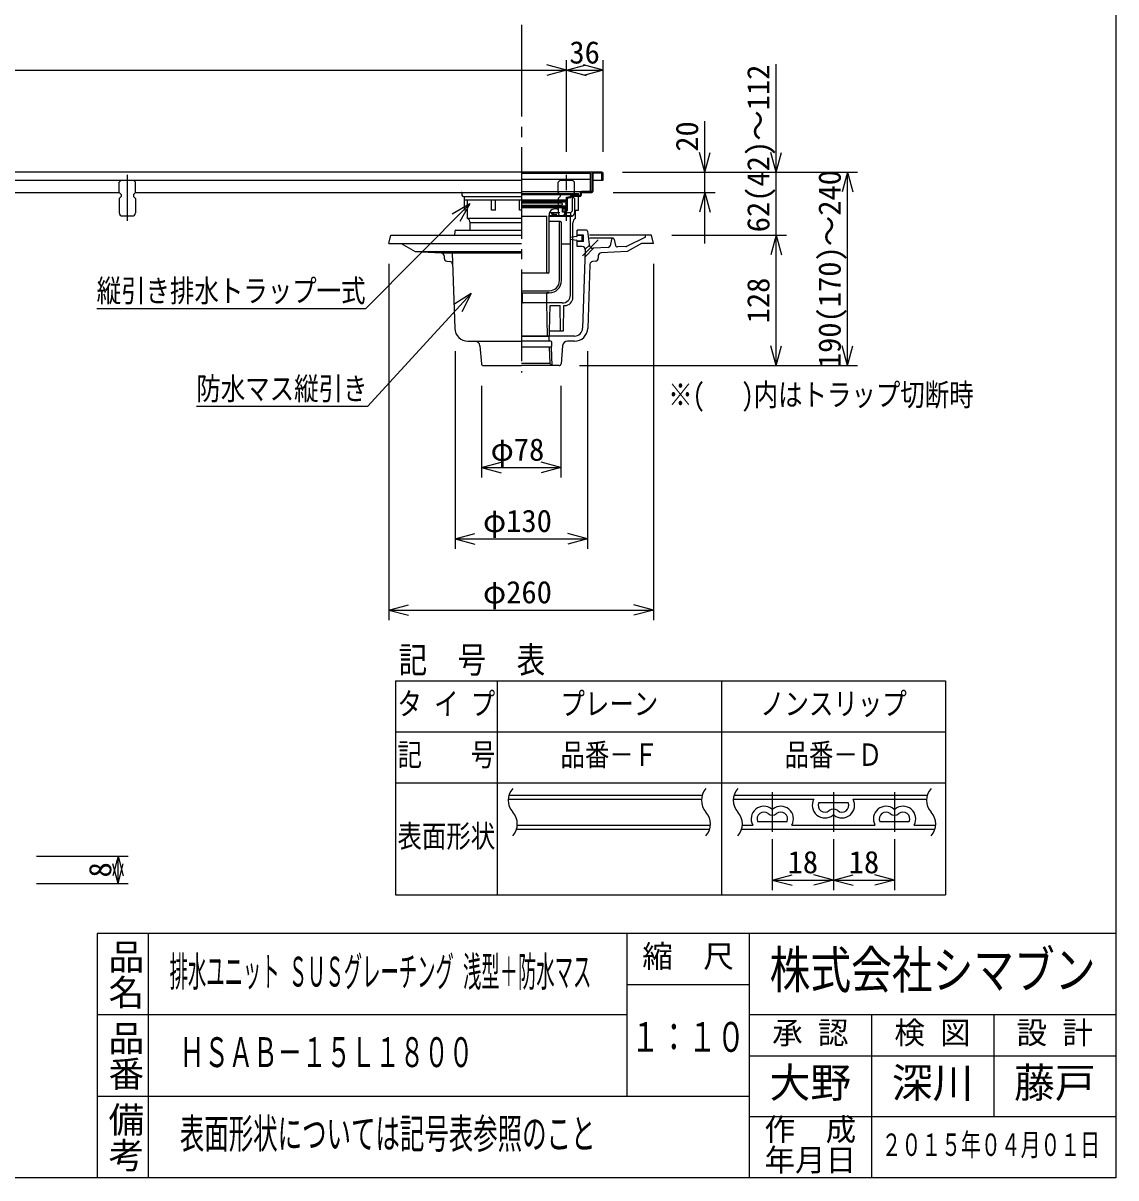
# Model space of a CAD drawing. Units: millimetres, scale not verified. Extents: x -1365 to 1365, y -930 to 870.
# Drawn here: x 292 to 1365, y -930 to 204 of the extents above; entities that cross this region are included whole.
import ezdxf
from ezdxf.enums import TextEntityAlignment as Align

# ---------------------------------------------------------------- set-up
doc = ezdxf.new("R2010")
doc.units = ezdxf.units.MM
doc.header["$LTSCALE"] = 10
for name, pattern in [('CHAIN1', [8, 5, -1, 1, -1]), ('CHAIN2', [12, 9, -1, 1, -1]), ('DASHED2', [3, 2, -1])]:
    doc.linetypes.add(name, pattern=pattern)
for name, color, linetype in [('0-0_計極細', 2, 'Continuous'), ('0-1_計細線', 3, 'Continuous'), ('0-5_寸法線', 7, 'Continuous'), ('0-7_枠細線', 5, 'Continuous'), ('0-8_枠中線', 5, 'Continuous'), ('1-5_寸法2', 7, 'Continuous')]:
    doc.layers.add(name, color=color, linetype=linetype)
doc.styles.add('@ＭＳ ゴシック', font='')
doc.styles.add('ＭＳ ゴシック', font='')
doc.styles.get('@ＭＳ ゴシック').set_extended_font_data('@MS Gothic')
doc.styles.get('ＭＳ ゴシック').set_extended_font_data('MS Gothic')

msp = doc.modelspace()

# ---------------------------------------------------------------- linework, layer by layer
at = {"layer": '0-0_計極細', "linetype": 'CHAIN2'}
msp.add_line((781.47, 562.05), (781.47, -139.22), dxfattribs=at)
at = {"layer": '0-0_計極細', "linetype": 'CHAIN1'}
for p, q in [((394.47, 9.79), (394.47, 54.84)), ((841.2, -24.56), (856.74, -9.03))]:
    msp.add_line(p, q, dxfattribs=at)
at = {"layer": '0-0_計極細', "linetype": 'DASHED2'}
msp.add_line((825.47, 9.79), (825.47, 54.84), dxfattribs=at)
at = {"layer": '0-0_計極細'}
for p, q in [((781.47, 35.49), (831.45, 35.49)), ((831.45, 35.49), (837.47, 36.49)), ((831.45, 34.78), (837.47, 35.78)), ((831.45, 19.47), (831.45, 34.79)), ((837.47, 34.08), (831.45, 33.28)), ((824.97, 28.59), (781.47, 28.59)), ((781.47, 28.4), (825.62, 28.4)), ((781.47, 27.4), (820.72, 27.4)), ((781.47, 25.1), (820.72, 25.1)), ((781.47, 24.1), (824.82, 24.1)), ((824.97, 23.99), (781.47, 23.99)), ((781.67, 30.49), (824.67, 30.49)), ((781.67, 29.49), (825.27, 29.49)), ((820.72, 25.1), (821.22, 25.6)), ((821.22, 24.6), (820.72, 25.1)), ((821.22, 28.4), (821.22, 27.9)), ((821.22, 26.9), (821.22, 25.6)), ((821.22, 24.6), (821.22, 24.1)), ((824.82, 26.9), (825.62, 28.4)), ((824.82, 26.9), (824.82, 24.1)), ((824.97, 28.59), (824.97, 29.49)), ((824.97, 22.49), (824.97, 23.99)), ((825.77, 32.99), (827.72, 32.99)), ((825.77, 29.99), (825.77, 32.99)), ((825.77, 20.69), (825.77, 31.24)), ((826.47, 19.99), (826.47, 31.24)), ((828.71, 32.99), (827.52, 32.99)), ((828.71, 32.29), (827.52, 32.29)), ((824.97, 22.49), (781.47, 22.49)), ((781.47, 14.28), (806.47, 14.28)), ((806.47, -40.71), (806.47, 14.28)), ((808.37, 14.28), (831.45, 14.28)), ((808.47, -40.71), (808.47, 15.46)), ((808.47, 15.08), (829.97, 15.08)), ((809.03, 17.99), (818.97, 17.99)), ((811.26, 16.29), (811.26, 17.99)), ((811.26, 16.29), (816.26, 16.29)), ((812.76, 16.29), (812.76, 17.99)), ((821.72, 18.09), (821.72, 22.49)), ((821.72, 21.99), (825.77, 21.99)), ((822.22, 18.09), (822.22, 21.99)), ((823.64, 15.99), (824.47, 15.99)), ((824.47, 15.99), (824.47, 21.99)), ((824.47, 20.69), (825.77, 20.69)), ((824.47, 19.99), (826.47, 19.99)), ((824.47, 17.99), (829.97, 17.99)), ((829.47, -12), (829.47, 14.28)), ((831.45, 19.47), (829.97, 17.99)), ((829.97, 15.08), (829.97, 17.99)), ((831.45, 14.28), (829.97, 15.08)), ((781.47, 7.75), (730.97, 7.75)), ((819.72, 9.08), (808.47, 9.08)), ((818.72, -48.92), (818.72, 8.08)), ((820.72, -48.92), (820.72, 8.08)), ((677.04, -20.35), (781.47, -20.35)), ((820.72, -12.99), (828.6, -12.99)), ((820.72, -48.92), (820.72, -21.92)), ((829.47, -62.92), (829.47, -12)), ((807.47, -41.71), (781.47, -41.71)), ((808.46, -40.84), (808.46, -40.84)), ((781.47, -58.92), (808.72, -58.92)), ((781.47, -60.92), (782.4, -60.92)), ((782.4, -60.92), (808.72, -60.92)), ((782.47, -70.42), (782.4, -60.93)), ((808.72, -60.92), (806.47, -60.92)), ((806.47, -70.92), (806.47, -60.92)), ((806.47, -70.92), (781.47, -70.92)), ((806.47, -71.02), (806.47, -70.92)), ((821.47, -70.92), (806.47, -70.92)), ((806.97, -103.42), (806.47, -70.92)), ((809.06, -98.42), (809.47, -73.42)), ((809.47, -73.42), (819.47, -73.42)), ((819.72, -98.42), (819.47, -73.42))]:
    msp.add_line(p, q, dxfattribs=at)
for points in [[(821.22, 26.9), (820.72, 27.4), (821.22, 27.9)], [(823.97, 17.09), (823.97, 18.09), (821.72, 18.09)]]:
    msp.add_lwpolyline(points, dxfattribs=at)
for centre, radius, start, end in [((831.45, 33.74), 1.75, 90, 173.7163), ((831.45, 33.74), 1.05, 90, 172.98762), ((825.27, 29.99), 0.5, 270, 360), ((827.52, 31.24), 1.75, 90, 180), ((827.52, 31.24), 1.05, 90, 180), ((828.71, 33.99), 1, 270, 356.64911), ((828.71, 33.99), 1.7, 270, 355.891), ((814.47, 15.46), 6, 55.16629, 180), ((821.97, 17.09), 2, 270, 360), ((819.72, 8.08), 1, 90, 180), ((819.72, 8.08), 1, 0, 90), ((828.47, -12), 1, 277.18076, 360), ((807.47, -40.71), 1, 180, 270), ((807.47, -40.71), 1, 270, 360), ((808.72, -48.92), 12, 270, 360), ((808.72, -48.92), 10, 270, 360), ((821.47, -62.92), 8, 270, 360), ((782.97, -70.42), 0.5, 180.39514, 270)]:
    msp.add_arc(centre, radius, start, end, dxfattribs=at)
at = {"layer": '0-1_計細線'}
for p, q in [((-934.53, 49.58), (781.47, 49.58)), ((388.47, 49.57), (386.47, 47.57)), ((386.47, 37.57), (386.47, 47.57)), ((388.47, 49.57), (400.47, 49.57)), ((402.47, 47.57), (400.47, 49.57)), ((402.47, 37.57), (402.47, 47.57)), ((781.47, 56.58), (848.97, 56.58)), ((781.47, 50.58), (848.97, 50.58)), ((848.97, 56.58), (848.97, 38.58)), ((850.47, 56.58), (850.47, 38.58)), ((860.47, 49.58), (861.47, 49.58)), ((861.47, 49.58), (861.47, 56.58)), ((-28.53, 37.58), (386.47, 37.58)), ((386.47, 37.57), (388.47, 35.57)), ((388.47, 35.57), (388.47, 33.57)), ((402.47, 37.57), (400.47, 35.57)), ((400.47, 35.57), (400.47, 33.57)), ((402.47, 37.58), (781.47, 37.58)), ((722.97, 37.08), (722.97, 35.08)), ((781.47, 38.58), (848.97, 38.58)), ((781.47, 36.49), (837.47, 36.49)), ((837.47, 20.08), (837.47, 36.49)), ((838.97, 37.08), (838.97, 35.08)), ((839.97, 37.08), (839.97, 35.08)), ((850.47, 38.58), (840.47, 38.58)), ((840.47, 37.58), (850.47, 37.58)), ((388.47, 33.57), (386.47, 31.57)), ((386.47, 31.57), (386.47, 17.57)), ((400.47, 33.57), (402.47, 31.57)), ((402.47, 31.57), (402.47, 17.57)), ((724.47, 33.58), (725.47, 33.58)), ((725.47, 33.58), (781.47, 33.58)), ((725.47, 20.08), (725.47, 33.58)), ((781.47, 30.08), (725.47, 30.08)), ((728.47, 12.08), (728.47, 30.08)), ((751.97, 20.08), (751.97, 30.08)), ((755.97, 20.08), (755.97, 30.08)), ((838.47, 33.58), (832.47, 33.58)), ((389.47, 14.57), (399.47, 14.57)), ((728.47, 20.08), (725.47, 20.08)), ((781.47, 12.08), (728.47, 12.08)), ((755.97, 20.08), (751.97, 20.08)), ((834.47, 12.08), (834.47, 20.08)), ((834.47, 20.08), (837.47, 20.08)), ((717.06, 0.58), (781.47, 0.58)), ((730.97, 0.58), (730.97, 7.75)), ((831.97, -65.42), (831.97, 7.75)), ((845.26, 0.58), (836.16, 0.58)), ((836.16, -4.42), (836.16, 0.58)), ((651.16, -12.42), (653.15, -4.42)), ((653.15, -4.42), (781.47, -4.42)), ((716.07, -0.31), (715.61, -4.42)), ((835.36, -5.57), (829.66, -6.72)), ((829.66, -8.12), (835.36, -9.26)), ((842.16, -4.42), (836.16, -4.42)), ((840.16, -4.61), (836.16, -4.61)), ((840.16, -10.21), (836.16, -10.21)), ((842.16, -10.42), (836.16, -10.42)), ((836.16, -15.42), (836.16, -10.42)), ((841.16, -9.21), (841.16, -5.61)), ((842.16, -10.42), (842.16, -4.42)), ((846.26, -0.31), (847.74, -13.66)), ((903.16, -4.42), (848.16, -4.42)), ((871.16, -7.42), (848.16, -7.42)), ((869.9, -8.56), (868.46, -14.83)), ((872.41, -8.58), (873.76, -14.33)), ((903.18, -6.4), (884.41, -15.32)), ((903.16, -6.42), (903.16, -4.42)), ((909.17, -4.42), (903.16, -4.42)), ((911.16, -12.42), (909.17, -4.42)), ((651.16, -12.42), (781.47, -12.42)), ((702.64, -21.78), (781.47, -21.78)), ((713.37, -21.78), (715.86, -95.85)), ((841.06, -15.42), (836.16, -15.42)), ((844.06, -18.52), (841.47, -95.69)), ((843.83, -25.48), (852.1, -17.2)), ((844.05, -18.18), (847.88, -14.35)), ((866.63, -16.39), (851.94, -17.21)), ((885.29, -20.35), (859.69, -21.78)), ((884.14, -15.4), (875.82, -15.87)), ((899.18, -12.42), (885.29, -20.35)), ((911.16, -12.42), (899.19, -12.42)), ((705.47, -24.68), (705.54, -26.86)), ((708.17, -29.74), (711.12, -30.1)), ((848.58, -32.98), (846.47, -95.85)), ((854.16, -29.74), (851.2, -30.1)), ((856.86, -24.68), (856.79, -26.86)), ((808.97, -103.42), (809.06, -98.42)), ((809.06, -98.42), (822.57, -98.42)), ((728.85, -108.42), (781.47, -108.42)), ((740.55, -113), (742.02, -130.59)), ((781.47, -103.42), (808.97, -103.42)), ((833.47, -103.42), (781.47, -103.42)), ((810.16, -108.42), (781.47, -108.42)), ((808.19, -103.42), (808.36, -108.42)), ((811.16, -113.42), (811.16, -109.42)), ((821.78, -113), (820.3, -130.59)), ((833.47, -108.42), (826.76, -108.42)), ((810.16, -114.42), (781.47, -114.42)), ((808.56, -114.42), (809.1, -130.42)), ((810.56, -114.42), (811.16, -132.42)), ((744.02, -132.42), (781.47, -132.42)), ((809.09, -130.42), (781.47, -130.42)), ((818.31, -132.42), (781.47, -132.42)), ((809.1, -130.43), (811.16, -132.42))]:
    msp.add_line(p, q, dxfattribs=at)
at = {"layer": '0-1_計細線', "linetype": 'DASHED2'}
for p, q in [((819.47, 49.57), (817.47, 47.57)), ((817.47, 37.57), (817.47, 47.57)), ((819.47, 49.57), (831.47, 49.57)), ((833.47, 47.57), (831.47, 49.57)), ((833.47, 37.57), (833.47, 47.57)), ((817.47, 31.57), (817.47, 17.57)), ((833.47, 31.57), (833.47, 17.57)), ((820.47, 14.57), (830.47, 14.57))]:
    msp.add_line(p, q, dxfattribs=at)
at = {"layer": '0-1_計細線'}
for points in [[(860.47, 57.58), (851.47, 57.58), (-933.53, 57.58)], [(851.47, 49.58), (860.47, 49.58), (860.47, 56.58), (851.47, 56.58), (851.47, 38.58)], [(838.47, 34.58), (832.47, 34.58), (832.47, 33.58)], [(781.47, 20.08), (779.47, 20.08), (779.47, 30.08)], [(663.14, -12.42), (677.04, -20.35), (702.64, -21.78)], [(822.57, -98.42), (822.97, -73.42), (823.97, -73.42)]]:
    msp.add_lwpolyline(points, dxfattribs=at)
at = {"layer": '0-1_計細線', "linetype": 'DASHED2'}
for points in [[(817.47, 37.57), (819.47, 35.57), (819.47, 33.57), (817.47, 31.57)], [(833.47, 37.57), (831.47, 35.57), (831.47, 33.57), (833.47, 31.57)]]:
    msp.add_lwpolyline(points, dxfattribs=at)
at = {"layer": '0-1_計細線'}
for centre, radius, start, end in [((851.47, 56.58), 1, 90, 180), ((860.47, 56.58), 1, 0, 90), ((722.47, 37.08), 0.5, 0, 90), ((724.47, 35.08), 1.5, 180, 270), ((838.47, 35.08), 1.5, 270, 360), ((838.47, 35.08), 0.5, 270, 360), ((840.47, 37.08), 1.5, 90, 180), ((840.47, 37.08), 0.5, 90, 180), ((850.47, 38.58), 1, 270, 360), ((389.47, 17.57), 3, 180, 270), ((399.47, 17.57), 3, 270, 360), ((725.97, 7.75), 5, 0, 60), ((836.97, 7.75), 5, 120, 180), ((717.06, -0.42), 1, 90, 173.65981), ((845.26, -0.42), 1, 6.34019, 90), ((835.16, -4.59), 1, 281.33475, 360), ((835.16, -10.24), 1, 0, 78.66525), ((840.16, -5.61), 1, 0, 90), ((840.16, -9.21), 1, 270, 360), ((871.37, -8.92), 1.5, 98.1445, 160.17913), ((870.95, -8.92), 1.5, 13.20109, 81.8555), ((702.47, -24.78), 3, 1.92122, 86.79209), ((841.06, -18.42), 3, 358.07878, 90), ((851.72, -13.21), 4, 186.34019, 273.20791), ((859.86, -24.78), 3, 93.20791, 178.07878), ((866.51, -14.39), 2, 273.20791, 347.09818), ((875.71, -13.87), 2, 193.20109, 273.20791), ((883.98, -14.42), 1, 270, 295.41929), ((708.54, -26.76), 3, 181.92122, 262.89591), ((710.75, -33.08), 3, 1.92122, 82.89591), ((851.57, -33.08), 3, 97.10409, 178.07878), ((853.79, -26.76), 3, 277.10409, 358.07878), ((823.97, -65.42), 8, 270, 360), ((728.85, -95.42), 13, 181.92122, 270), ((833.47, -95.42), 8, 270, 358.07878), ((833.47, -95.42), 13, 270, 358.07878), ((735.57, -113.42), 5, 4.79504, 90), ((810.16, -109.42), 1, 0, 90), ((826.76, -113.42), 5, 90, 175.20496), ((810.16, -113.42), 1, 270, 360), ((744.02, -130.42), 2, 184.79504, 270), ((818.31, -130.42), 2, 270, 355.20496)]:
    msp.add_arc(centre, radius, start, end, dxfattribs=at)
at = {"layer": '0-1_計細線', "linetype": 'DASHED2'}
for centre, start, end in [((820.47, 17.57), 180, 270), ((830.47, 17.57), 270, 360)]:
    msp.add_arc(centre, 3, start, end, dxfattribs=at)
at = {"layer": '0-5_寸法線'}
for p, q in [((825.47, 157.58), (806.15, 162.76)), ((825.47, 77.58), (825.47, 167.58)), ((825.47, 157.58), (844.79, 162.76)), ((861.47, 157.58), (842.15, 162.76)), ((861.47, 77.58), (861.47, 167.58)), ((1031.47, -4.42), (1031.47, 163.51)), ((-898.53, 157.58), (825.47, 157.58)), ((825.47, 157.58), (806.15, 152.41)), ((825.47, 157.58), (844.79, 152.41)), ((825.47, 157.58), (861.47, 157.58)), ((861.47, 157.58), (842.15, 152.41)), ((961.47, -12.42), (961.47, 107.58)), ((961.47, 57.58), (956.3, 76.9)), ((961.47, 57.58), (966.65, 76.9)), ((1031.47, 57.58), (1026.3, 76.9)), ((1031.47, 57.58), (1036.65, 76.9)), ((880.47, 57.58), (1111.47, 57.58)), ((881.47, 57.58), (1041.47, 57.58)), ((881.47, 57.58), (971.47, 57.58)), ((1101.47, 57.58), (1096.3, 38.26)), ((1101.47, 57.58), (1106.65, 38.26)), ((1101.47, -132.42), (1101.47, 57.58)), ((871.47, 37.58), (971.47, 37.58)), ((961.47, 37.58), (956.3, 18.26)), ((961.47, 37.58), (966.65, 18.26)), ((730.7, 26.49), (713.41, 16.43)), ((730.7, 26.49), (720.76, 9.14)), ((929.17, -4.42), (1041.47, -4.42)), ((1031.47, -4.42), (1026.3, -23.74)), ((1031.47, -4.42), (1036.65, -23.74)), ((1031.47, -132.42), (1031.47, -4.42)), ((651.16, -32.42), (651.16, -382.42)), ((911.16, -32.42), (911.16, -382.42)), ((731.98, -61.72), (715.11, -72.46)), ((731.98, -61.72), (722.74, -79.45)), ((1031.47, -132.42), (1026.3, -113.1)), ((1031.47, -132.42), (1036.65, -113.1)), ((1101.47, -132.42), (1096.3, -113.1)), ((1101.47, -132.42), (1106.65, -113.1)), ((716.16, -118.25), (716.16, -312.42)), ((846.16, -118.25), (846.16, -312.42)), ((838.31, -132.42), (1041.47, -132.42)), ((838.31, -132.42), (1111.47, -132.42)), ((742.16, -152.43), (742.16, -242.42)), ((820.16, -152.43), (820.16, -242.42)), ((742.16, -232.42), (761.48, -227.24)), ((742.16, -232.42), (761.48, -237.59)), ((742.16, -232.42), (820.16, -232.42)), ((820.16, -232.42), (800.84, -227.24)), ((820.16, -232.42), (800.84, -237.59)), ((716.16, -302.42), (735.48, -297.24)), ((716.16, -302.42), (735.48, -307.59)), ((716.16, -302.42), (846.16, -302.42)), ((846.16, -302.42), (826.84, -297.24)), ((846.16, -302.42), (826.84, -307.59)), ((651.16, -372.42), (670.48, -367.24)), ((651.16, -372.42), (670.48, -377.59)), ((651.16, -372.42), (911.16, -372.42)), ((911.16, -372.42), (891.84, -367.24)), ((911.16, -372.42), (891.84, -377.59))]:
    msp.add_line(p, q, dxfattribs=at)
for points in [[(730.7, 26.49), (628.39, -76.51), (364.39, -76.51)], [(731.98, -61.72), (630.24, -172.62), (462.24, -172.62)]]:
    msp.add_lwpolyline(points, dxfattribs=at)
at = {"layer": '0-7_枠細線'}
for p, q in [((657.69, -442.01), (1197.69, -442.01)), ((657.69, -442.01), (657.69, -652.01)), ((757.69, -442.01), (757.69, -652.01)), ((977.69, -442.01), (977.69, -652.01)), ((1197.69, -442.01), (1197.69, -652.01)), ((657.69, -492.01), (1197.69, -492.01)), ((657.69, -542.01), (1197.69, -542.01)), ((769.07, -554.17), (958.83, -554.17)), ((990.07, -554.17), (1179.83, -554.17)), ((768.34, -558.17), (958.1, -558.17)), ((989.34, -558.17), (1068.47, -558.17)), ((1073.25, -561.5), (1102.13, -561.5)), ((1106.91, -558.17), (1179.1, -558.17)), ((776.54, -587.5), (966.3, -587.5)), ((777.28, -583.5), (967.04, -583.5)), ((997.54, -587.5), (1187.31, -587.5)), ((998.28, -583.5), (1008.47, -583.5)), ((1013.25, -580.17), (1042.13, -580.17)), ((1046.91, -583.5), (1128.47, -583.5)), ((1133.25, -580.17), (1162.13, -580.17)), ((1166.91, -583.5), (1188.04, -583.5)), ((1027.69, -597.5), (1027.69, -647.5)), ((1087.69, -597.5), (1087.69, -647.5)), ((1147.69, -597.5), (1147.69, -647.5)), ((1027.69, -637.5), (1047.01, -632.32)), ((1087.69, -637.5), (1068.37, -632.32)), ((1087.69, -637.5), (1107.01, -632.32)), ((1147.69, -637.5), (1128.37, -632.32)), ((1027.69, -637.5), (1047.01, -642.68)), ((1027.69, -637.5), (1087.69, -637.5)), ((1087.69, -637.5), (1068.37, -642.68)), ((1087.69, -637.5), (1107.01, -642.68)), ((1087.69, -637.5), (1147.69, -637.5)), ((1147.69, -637.5), (1128.37, -642.68)), ((657.69, -652.01), (1197.69, -652.01)), ((415, -690), (415, -930)), ((885, -690), (885, -850)), ((1005, -690), (1005, -930)), ((885, -740), (1005, -740)), ((885, -770), (365, -770)), ((1365, -770), (1005, -770)), ((1125, -770), (1125, -930)), ((1245, -770), (1245, -870)), ((1005, -810), (1365, -810)), ((1005, -850), (365, -850)), ((1365, -870), (1005, -870))]:
    msp.add_line(p, q, dxfattribs=at)
at = {"layer": '0-7_枠細線', "linetype": 'CHAIN1'}
for p, q in [((1027.69, -551.37), (1027.69, -590.06)), ((1087.69, -551.37), (1087.69, -590.06)), ((1147.69, -551.37), (1147.69, -590.06))]:
    msp.add_line(p, q, dxfattribs=at)
at = {"layer": '0-7_枠細線'}
for centre, radius, start, end in [((785.49, -559.24), 17.18, 137.56163, 222.43837), ((975.25, -559.24), 17.18, 137.56163, 222.43837), ((1006.49, -559.24), 17.18, 137.56163, 222.43837), ((1196.25, -559.24), 17.18, 137.56163, 222.43837), ((1019.36, -577.5), 12.43, 51.31781, 208.85363), ((1036.02, -577.5), 12.43, 331.14637, 128.68219), ((1079.36, -564.17), 12.43, 151.14637, 308.68219), ((1079.36, -564.17), 6.67, 156.42182, 308.68219), ((1096.02, -564.17), 12.43, 231.31781, 28.85363), ((1096.02, -564.17), 6.67, 231.31781, 23.57818), ((1139.36, -577.5), 12.43, 51.31781, 208.85363), ((1156.02, -577.5), 12.43, 331.14637, 128.68219), ((760.13, -582.43), 17.18, 317.56163, 42.43837), ((949.89, -582.43), 17.18, 317.56163, 42.43837), ((981.13, -582.43), 17.18, 317.56163, 42.43837), ((1019.36, -577.5), 6.67, 51.31781, 203.57818), ((1027.69, -567.09), 6.67, 231.31781, 308.68219), ((1027.69, -567.09), 0.9, 231.31781, 308.68219), ((1036.02, -577.5), 6.67, 336.42182, 128.68219), ((1087.69, -574.57), 6.67, 51.31781, 128.68219), ((1087.69, -574.57), 0.9, 51.31781, 128.68219), ((1139.36, -577.5), 6.67, 51.31781, 203.57818), ((1147.69, -567.09), 6.67, 231.31781, 308.68219), ((1147.69, -567.09), 0.9, 231.31781, 308.68219), ((1156.02, -577.5), 6.67, 336.42182, 128.68219), ((1170.89, -582.43), 17.18, 317.56163, 42.43837)]:
    msp.add_arc(centre, radius, start, end, dxfattribs=at)
at = {"layer": '0-8_枠中線'}
msp.add_lwpolyline([(-1365, -930), (-1365, 870), (1365, 870), (1365, -930)], close=True, dxfattribs=at)
msp.add_lwpolyline([(1365, -690), (365, -690), (365, -930)], dxfattribs=at)
at = {"layer": '1-5_寸法2'}
for p, q in [((305.32, -614.18), (395.32, -614.18)), ((385.32, -614.18), (380.14, -633.5)), ((385.32, -640.85), (380.14, -621.53)), ((385.32, -614.18), (390.5, -633.5)), ((385.32, -640.85), (385.32, -614.18)), ((385.32, -640.85), (390.5, -621.53)), ((305.32, -640.85), (395.32, -640.85))]:
    msp.add_line(p, q, dxfattribs=at)

# ---------------------------------------------------------------- texts
at = {"layer": '0-5_寸法線', "style": 'ＭＳ ゴシック'}
for s, p in [('36', (828.47, 157.58)), ('φ78', (751.16, -232.42)), ('φ130', (743.66, -302.42)), ('φ260', (743.66, -372.42))]:
    msp.add_text(s, height=21.99, dxfattribs=at).set_placement(p, align=Align.BOTTOM_LEFT)
for s, p in [('62(42)～112', (1031.47, -1.49)), ('20', (961.47, 77.6)), ('190(170)～240', (1101.47, -134.92)), ('128', (1031.47, -90.92))]:
    msp.add_text(s, height=21.99, rotation=90, dxfattribs=at).set_placement(p, align=Align.BOTTOM_LEFT)
at = {"layer": '0-5_寸法線', "style": 'ＭＳ ゴシック', "width": 0.8}
for s, p in [('縦引き排水トラップ一式', (364.39, -76.51)), ('防水マス縦引き', (462.24, -172.62)), ('※(\u3000 )内はトラップ切断時', (925.48, -178.56))]:
    msp.add_text(s, height=21.99, dxfattribs=at).set_placement(p, align=Align.BOTTOM_LEFT)
at = {"layer": '0-7_枠細線', "style": 'ＭＳ ゴシック'}
for s, height, width, p in [('タ イ プ', 21.99, 0.8, (659.69, -482.01)), ('プレーン', 21.99, 0.8, (819.69, -482.01)), ('ノンスリップ', 21.99, 0.8, (1015.69, -482.01)), ('記\u3000\u3000号', 21.99, 0.8, (659.69, -532.01)), ('品番－Ｆ', 21.99, 0.8, (819.69, -532.01)), ('品番－Ｄ', 21.99, 0.8, (1039.69, -532.01)), ('表面形状', 21.99, 0.8, (659.69, -612.01)), ('株式会社シマブン', 36.66, 0.8, (1025, -755)), ('排水ユニット ＳＵＳグレーチング 浅型＋防水マス', 29.33, 0.45, (436, -750.94)), ('１：１０', 29.33, 0.7, (889, -815)), ('ＨＳＡＢ－１５Ｌ１８００', 29.33, 0.6, (446, -830)), ('表面形状については記号表参照のこと', 29.33, 0.6, (446, -910)), ('２０１５年０４月０１日', 21.99, 0.65, (1135, -915))]:
    msp.add_text(s, height=height, dxfattribs=dict(at, width=width)).set_placement(p, align=Align.BOTTOM_LEFT)
for s, height, p in [('18', 21.99, (1042.69, -637.5)), ('18', 21.99, (1102.69, -637.5)), ('縮\u3000尺', 21.99, (900, -730)), ('承 認', 21.99, (1027.5, -805)), ('検 図', 21.99, (1147.5, -805)), ('設 計', 21.99, (1267.5, -805)), ('大野', 29.33, (1025, -860)), ('深川', 29.33, (1145, -860)), ('藤戸', 29.33, (1265, -860)), ('作\u3000成', 21.99, (1020, -900)), ('年月日', 21.99, (1020, -930))]:
    msp.add_text(s, height=height, dxfattribs=at).set_placement(p, align=Align.BOTTOM_LEFT)
at = {"layer": '0-7_枠細線', "style": '@ＭＳ ゴシック'}
for s, p in [('品名', (372.5, -695)), ('品番', (372.5, -775)), ('備考', (372.5, -855))]:
    msp.add_text(s, height=25.66, rotation=270, dxfattribs=at).set_placement(p, align=Align.BOTTOM_LEFT)
at = {"layer": '0-7_枠細線', "insert": (660.81, -437.01), "char_height": 25.66, "attachment_point": 7, "style": 'ＭＳ ゴシック'}
msp.add_mtext('\\T2.07;\\W0.8;記号表', dxfattribs=at)
at = {"layer": '1-5_寸法2', "style": 'ＭＳ ゴシック'}
msp.add_text('8', height=21.99, rotation=90, dxfattribs=at).set_placement((385.32, -635.02), align=Align.BOTTOM_LEFT)

doc.saveas('drawing.dxf')
